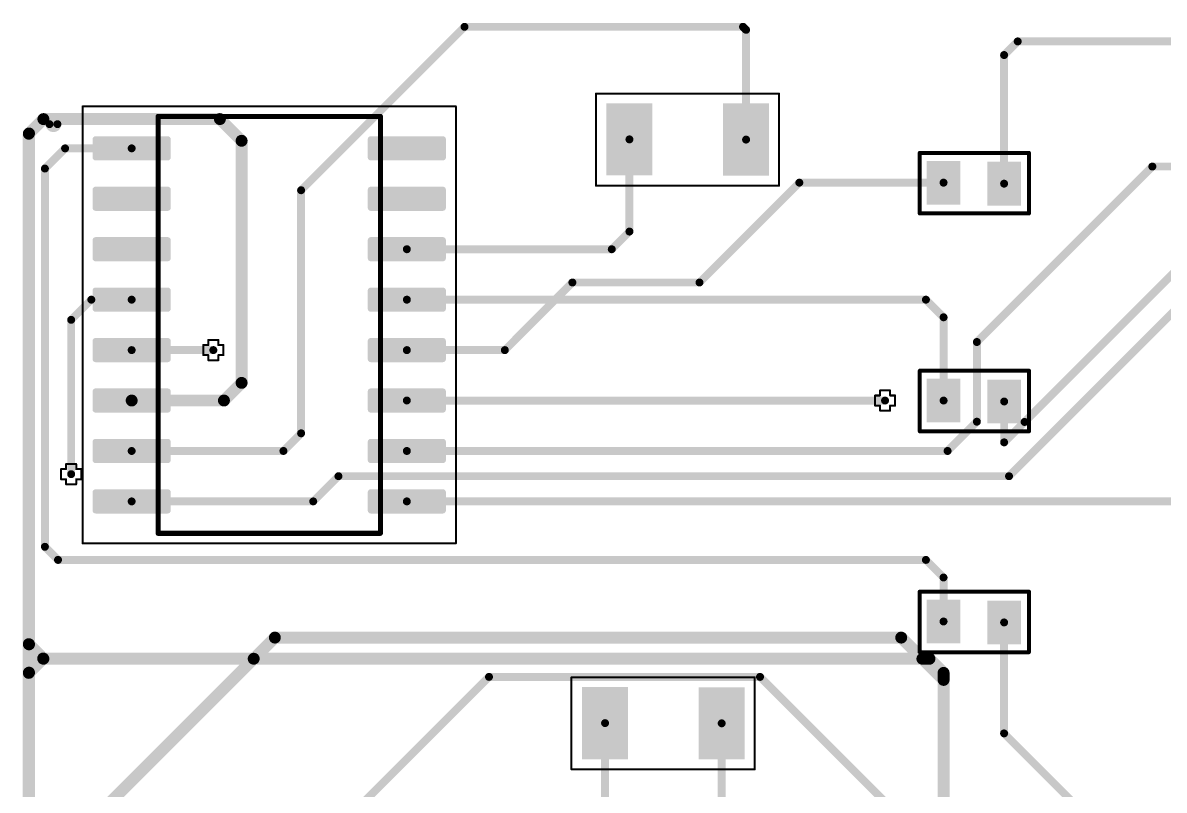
# Paper-space layout 'Лист1' of a CAD drawing. Header units: millimetres. Extents: x 20 to 579, y 6 to 381.
# Drawn here: x 167.25 to 195.99, y 324.51 to 343.84 of the extents above; entities that cross this region are included whole.
import ezdxf

# ---------------------------------------------------------------- set-up
doc = ezdxf.new("R2010")
doc.units = ezdxf.units.MM
for name, color, linetype in [('DrillDrawing', 1, 'Continuous'), ('Mechanical13', 56, 'Continuous'), ('Mechanical15', 56, 'Continuous'), ('Mechanical2', 216, 'Continuous'), ('TopLayer', 1, 'Continuous')]:
    doc.layers.add(name, color=color, linetype=linetype)

psp = doc.layouts.new('Лист1')

# ---------------------------------------------------------------- hatches: boundary and pattern name
at = {"layer": 'TopLayer'}
for points in [[(181.944, 341.811), (183.104, 341.811), (183.104, 339.992), (181.944, 339.992)], [(184.881, 341.806), (186.041, 341.806), (186.041, 339.986), (184.881, 339.986)], [(190.009, 339.261), (190.009, 340.361), (190.859, 340.361), (190.859, 339.261)], [(191.534, 339.236), (191.534, 340.336), (192.384, 340.336), (192.384, 339.236)], [(190.01, 333.775), (190.01, 334.875), (190.86, 334.875), (190.86, 333.775)], [(191.535, 333.75), (191.535, 334.85), (192.385, 334.85), (192.385, 333.75)], [(190.009, 328.212), (190.009, 329.312), (190.859, 329.312), (190.859, 328.212)], [(191.534, 328.187), (191.534, 329.287), (192.384, 329.287), (192.384, 328.187)], [(181.33, 327.112), (182.49, 327.112), (182.49, 325.292), (181.33, 325.292)], [(184.267, 327.107), (185.427, 327.107), (185.427, 325.287), (184.267, 325.287)]]:
    psp.add_hatch(color=256, dxfattribs=at).paths.add_polyline_path(points)
h = psp.add_hatch(color=256, dxfattribs=at)
edge = h.paths.add_edge_path()
edge.add_arc((169.079, 340.904), 0.0763, 90, 180)
edge.add_line((169.003, 340.904), (169.003, 340.447))
edge.add_arc((169.079, 340.447), 0.0763, 180, 270)
edge.add_line((169.079, 340.37), (170.896, 340.37))
edge.add_arc((170.896, 340.447), 0.0763, 270, 360)
edge.add_line((170.973, 340.447), (170.973, 340.904))
edge.add_arc((170.896, 340.904), 0.0763, 0, 90)
edge.add_line((170.896, 340.98), (169.079, 340.98))
h = psp.add_hatch(color=256, dxfattribs=at)
edge = h.paths.add_edge_path()
edge.add_arc((176.009, 340.904), 0.0763, 90, 180)
edge.add_line((175.933, 340.904), (175.933, 340.447))
edge.add_arc((176.009, 340.447), 0.0763, 180, 270)
edge.add_line((176.009, 340.37), (177.826, 340.37))
edge.add_arc((177.826, 340.447), 0.0763, 270, 360)
edge.add_line((177.903, 340.447), (177.903, 340.904))
edge.add_arc((177.826, 340.904), 0.0763, 0, 90)
edge.add_line((177.826, 340.98), (176.009, 340.98))
h = psp.add_hatch(color=256, dxfattribs=at)
edge = h.paths.add_edge_path()
edge.add_arc((169.079, 339.634), 0.0763, 90, 180)
edge.add_line((169.003, 339.634), (169.003, 339.177))
edge.add_arc((169.079, 339.177), 0.0763, 180, 270)
edge.add_line((169.079, 339.1), (170.896, 339.1))
edge.add_arc((170.896, 339.177), 0.0763, 270, 360)
edge.add_line((170.973, 339.177), (170.973, 339.634))
edge.add_arc((170.896, 339.634), 0.0763, 0, 90)
edge.add_line((170.896, 339.71), (169.079, 339.71))
h = psp.add_hatch(color=256, dxfattribs=at)
edge = h.paths.add_edge_path()
edge.add_arc((176.009, 339.634), 0.0763, 90, 180)
edge.add_line((175.933, 339.634), (175.933, 339.177))
edge.add_arc((176.009, 339.177), 0.0763, 180, 270)
edge.add_line((176.009, 339.1), (177.826, 339.1))
edge.add_arc((177.826, 339.177), 0.0763, 270, 360)
edge.add_line((177.903, 339.177), (177.903, 339.634))
edge.add_arc((177.826, 339.634), 0.0763, 0, 90)
edge.add_line((177.826, 339.71), (176.009, 339.71))
h = psp.add_hatch(color=256, dxfattribs=at)
edge = h.paths.add_edge_path()
edge.add_arc((169.079, 338.364), 0.0763, 90, 180)
edge.add_line((169.003, 338.364), (169.003, 337.907))
edge.add_arc((169.079, 337.907), 0.0763, 180, 270)
edge.add_line((169.079, 337.83), (170.896, 337.83))
edge.add_arc((170.896, 337.907), 0.0763, 270, 360)
edge.add_line((170.973, 337.907), (170.973, 338.364))
edge.add_arc((170.896, 338.364), 0.0763, 0, 90)
edge.add_line((170.896, 338.44), (169.079, 338.44))
h = psp.add_hatch(color=256, dxfattribs=at)
edge = h.paths.add_edge_path()
edge.add_arc((176.009, 338.364), 0.0763, 90, 180)
edge.add_line((175.933, 338.364), (175.933, 337.907))
edge.add_arc((176.009, 337.907), 0.0763, 180, 270)
edge.add_line((176.009, 337.83), (177.826, 337.83))
edge.add_arc((177.826, 337.907), 0.0763, 270, 360)
edge.add_line((177.903, 337.907), (177.903, 338.364))
edge.add_arc((177.826, 338.364), 0.0763, 0, 90)
edge.add_line((177.826, 338.44), (176.009, 338.44))
h = psp.add_hatch(color=256, dxfattribs=at)
edge = h.paths.add_edge_path()
edge.add_arc((169.079, 337.094), 0.0763, 90, 180)
edge.add_line((169.003, 337.094), (169.003, 336.637))
edge.add_arc((169.079, 336.637), 0.0763, 180, 270)
edge.add_line((169.079, 336.56), (170.896, 336.56))
edge.add_arc((170.896, 336.637), 0.0763, 270, 360)
edge.add_line((170.973, 336.637), (170.973, 337.094))
edge.add_arc((170.896, 337.094), 0.0763, 0, 90)
edge.add_line((170.896, 337.17), (169.079, 337.17))
h = psp.add_hatch(color=256, dxfattribs=at)
edge = h.paths.add_edge_path()
edge.add_arc((176.009, 337.094), 0.0763, 90, 180)
edge.add_line((175.933, 337.094), (175.933, 336.637))
edge.add_arc((176.009, 336.637), 0.0763, 180, 270)
edge.add_line((176.009, 336.56), (177.826, 336.56))
edge.add_arc((177.826, 336.637), 0.0763, 270, 360)
edge.add_line((177.903, 336.637), (177.903, 337.094))
edge.add_arc((177.826, 337.094), 0.0763, 0, 90)
edge.add_line((177.826, 337.17), (176.009, 337.17))
h = psp.add_hatch(color=256, dxfattribs=at)
edge = h.paths.add_edge_path()
edge.add_arc((169.079, 335.824), 0.0763, 90, 180)
edge.add_line((169.003, 335.824), (169.003, 335.367))
edge.add_arc((169.079, 335.367), 0.0763, 180, 270)
edge.add_line((169.079, 335.29), (170.896, 335.29))
edge.add_arc((170.896, 335.367), 0.0763, 270, 360)
edge.add_line((170.973, 335.367), (170.973, 335.824))
edge.add_arc((170.896, 335.824), 0.0763, 0, 90)
edge.add_line((170.896, 335.9), (169.079, 335.9))
h = psp.add_hatch(color=256, dxfattribs=at)
edge = h.paths.add_edge_path()
edge.add_arc((176.009, 335.824), 0.0763, 90, 180)
edge.add_line((175.933, 335.824), (175.933, 335.367))
edge.add_arc((176.009, 335.367), 0.0763, 180, 270)
edge.add_line((176.009, 335.29), (177.826, 335.29))
edge.add_arc((177.826, 335.367), 0.0763, 270, 360)
edge.add_line((177.903, 335.367), (177.903, 335.824))
edge.add_arc((177.826, 335.824), 0.0763, 0, 90)
edge.add_line((177.826, 335.9), (176.009, 335.9))
h = psp.add_hatch(color=256, dxfattribs=at)
edge = h.paths.add_edge_path()
edge.add_arc((169.079, 334.554), 0.0763, 90, 180)
edge.add_line((169.003, 334.554), (169.003, 334.097))
edge.add_arc((169.079, 334.097), 0.0763, 180, 270)
edge.add_line((169.079, 334.02), (170.896, 334.02))
edge.add_arc((170.896, 334.097), 0.0763, 270, 360)
edge.add_line((170.973, 334.097), (170.973, 334.554))
edge.add_arc((170.896, 334.554), 0.0763, 0, 90)
edge.add_line((170.896, 334.63), (169.079, 334.63))
h = psp.add_hatch(color=256, dxfattribs=at)
edge = h.paths.add_edge_path()
edge.add_arc((176.009, 334.554), 0.0763, 90, 180)
edge.add_line((175.933, 334.554), (175.933, 334.097))
edge.add_arc((176.009, 334.097), 0.0763, 180, 270)
edge.add_line((176.009, 334.02), (177.826, 334.02))
edge.add_arc((177.826, 334.097), 0.0763, 270, 360)
edge.add_line((177.903, 334.097), (177.903, 334.554))
edge.add_arc((177.826, 334.554), 0.0763, 0, 90)
edge.add_line((177.826, 334.63), (176.009, 334.63))
h = psp.add_hatch(color=256, dxfattribs=at)
edge = h.paths.add_edge_path()
edge.add_arc((169.079, 333.284), 0.0763, 90, 180)
edge.add_line((169.003, 333.284), (169.003, 332.827))
edge.add_arc((169.079, 332.827), 0.0763, 180, 270)
edge.add_line((169.079, 332.75), (170.896, 332.75))
edge.add_arc((170.896, 332.827), 0.0763, 270, 360)
edge.add_line((170.973, 332.827), (170.973, 333.284))
edge.add_arc((170.896, 333.284), 0.0763, 0, 90)
edge.add_line((170.896, 333.36), (169.079, 333.36))
h = psp.add_hatch(color=256, dxfattribs=at)
edge = h.paths.add_edge_path()
edge.add_arc((176.009, 333.284), 0.0763, 90, 180)
edge.add_line((175.933, 333.284), (175.933, 332.827))
edge.add_arc((176.009, 332.827), 0.0763, 180, 270)
edge.add_line((176.009, 332.75), (177.826, 332.75))
edge.add_arc((177.826, 332.827), 0.0763, 270, 360)
edge.add_line((177.903, 332.827), (177.903, 333.284))
edge.add_arc((177.826, 333.284), 0.0763, 0, 90)
edge.add_line((177.826, 333.36), (176.009, 333.36))
h = psp.add_hatch(color=256, dxfattribs=at)
edge = h.paths.add_edge_path()
edge.add_arc((169.079, 332.014), 0.0763, 90, 180)
edge.add_line((169.003, 332.014), (169.003, 331.557))
edge.add_arc((169.079, 331.557), 0.0763, 180, 270)
edge.add_line((169.079, 331.48), (170.896, 331.48))
edge.add_arc((170.896, 331.557), 0.0763, 270, 360)
edge.add_line((170.973, 331.557), (170.973, 332.014))
edge.add_arc((170.896, 332.014), 0.0763, 0, 90)
edge.add_line((170.896, 332.09), (169.079, 332.09))
h = psp.add_hatch(color=256, dxfattribs=at)
edge = h.paths.add_edge_path()
edge.add_arc((176.009, 332.014), 0.0763, 90, 180)
edge.add_line((175.933, 332.014), (175.933, 331.557))
edge.add_arc((176.009, 331.557), 0.0763, 180, 270)
edge.add_line((176.009, 331.48), (177.826, 331.48))
edge.add_arc((177.826, 331.557), 0.0763, 270, 360)
edge.add_line((177.903, 331.557), (177.903, 332.014))
edge.add_arc((177.826, 332.014), 0.0763, 0, 90)
edge.add_line((177.826, 332.09), (176.009, 332.09))

# ---------------------------------------------------------------- linework, layer by layer
at = {"layer": 'DrillDrawing', "const_width": 0.0508}
for points in [[(171.791, 335.468), (171.791, 335.722)], [(171.791, 335.722), (171.918, 335.722)], [(171.918, 335.722), (171.918, 335.849)], [(171.918, 335.849), (172.172, 335.849)], [(172.172, 335.722), (172.172, 335.849)], [(172.172, 335.722), (172.299, 335.722)], [(172.299, 335.468), (172.299, 335.722)], [(171.791, 335.468), (171.918, 335.468)], [(171.918, 335.341), (171.918, 335.468)], [(172.172, 335.468), (172.299, 335.468)], [(172.172, 335.341), (172.172, 335.468)], [(171.918, 335.341), (172.172, 335.341)], [(188.834, 334.452), (188.834, 334.579)], [(188.834, 334.579), (189.088, 334.579)], [(189.088, 334.452), (189.088, 334.579)], [(188.707, 334.198), (188.707, 334.452)], [(188.707, 334.452), (188.834, 334.452)], [(189.088, 334.452), (189.215, 334.452)], [(189.215, 334.198), (189.215, 334.452)], [(188.707, 334.198), (188.834, 334.198)], [(188.834, 334.071), (188.834, 334.198)], [(188.834, 334.071), (189.088, 334.071)], [(189.088, 334.198), (189.215, 334.198)], [(189.088, 334.071), (189.088, 334.198)], [(168.21, 332.344), (168.21, 332.598)], [(168.21, 332.598), (168.337, 332.598)], [(168.337, 332.598), (168.337, 332.725)], [(168.337, 332.725), (168.591, 332.725)], [(168.591, 332.598), (168.591, 332.725)], [(168.591, 332.598), (168.718, 332.598)], [(168.718, 332.344), (168.718, 332.598)], [(168.21, 332.344), (168.337, 332.344)], [(168.337, 332.217), (168.337, 332.344)], [(168.591, 332.344), (168.718, 332.344)], [(168.591, 332.217), (168.591, 332.344)], [(168.337, 332.217), (168.591, 332.217)]]:
    psp.add_lwpolyline(points, dxfattribs=at)
at = {"layer": 'DrillDrawing', "const_width": 0.0254}
for points in [[(171.778, 335.722, 1), (171.804, 335.722, 1)], [(171.778, 335.722, 1), (171.804, 335.722, 1)], [(171.905, 335.849, 1), (171.931, 335.849, 1)], [(171.905, 335.849, 1), (171.931, 335.849, 1)], [(171.905, 335.722, 1), (171.931, 335.722, 1)], [(171.905, 335.722, 1), (171.931, 335.722, 1)], [(172.159, 335.849, 1), (172.185, 335.849, 1)], [(172.159, 335.849, 1), (172.185, 335.849, 1)], [(172.159, 335.722, 1), (172.185, 335.722, 1)], [(172.159, 335.722, 1), (172.185, 335.722, 1)], [(172.286, 335.722, 1), (172.312, 335.722, 1)], [(172.286, 335.722, 1), (172.312, 335.722, 1)], [(171.778, 335.468, 1), (171.804, 335.468, 1)], [(171.778, 335.468, 1), (171.804, 335.468, 1)], [(171.905, 335.468, 1), (171.931, 335.468, 1)], [(171.905, 335.468, 1), (171.931, 335.468, 1)], [(172.159, 335.468, 1), (172.185, 335.468, 1)], [(172.159, 335.468, 1), (172.185, 335.468, 1)], [(172.286, 335.468, 1), (172.312, 335.468, 1)], [(172.286, 335.468, 1), (172.312, 335.468, 1)], [(171.905, 335.341, 1), (171.931, 335.341, 1)], [(171.905, 335.341, 1), (171.931, 335.341, 1)], [(172.159, 335.341, 1), (172.185, 335.341, 1)], [(172.159, 335.341, 1), (172.185, 335.341, 1)], [(188.822, 334.579, 1), (188.847, 334.579, 1)], [(188.822, 334.579, 1), (188.847, 334.579, 1)], [(189.076, 334.579, 1), (189.101, 334.579, 1)], [(189.076, 334.579, 1), (189.101, 334.579, 1)], [(188.695, 334.452, 1), (188.72, 334.452, 1)], [(188.695, 334.452, 1), (188.72, 334.452, 1)], [(188.822, 334.452, 1), (188.847, 334.452, 1)], [(188.822, 334.452, 1), (188.847, 334.452, 1)], [(189.076, 334.452, 1), (189.101, 334.452, 1)], [(189.076, 334.452, 1), (189.101, 334.452, 1)], [(189.203, 334.452, 1), (189.228, 334.452, 1)], [(189.203, 334.452, 1), (189.228, 334.452, 1)], [(188.695, 334.198, 1), (188.72, 334.198, 1)], [(188.695, 334.198, 1), (188.72, 334.198, 1)], [(188.822, 334.198, 1), (188.847, 334.198, 1)], [(188.822, 334.198, 1), (188.847, 334.198, 1)], [(188.822, 334.071, 1), (188.847, 334.071, 1)], [(188.822, 334.071, 1), (188.847, 334.071, 1)], [(189.076, 334.198, 1), (189.101, 334.198, 1)], [(189.076, 334.198, 1), (189.101, 334.198, 1)], [(189.076, 334.071, 1), (189.101, 334.071, 1)], [(189.076, 334.071, 1), (189.101, 334.071, 1)], [(189.203, 334.198, 1), (189.228, 334.198, 1)], [(189.203, 334.198, 1), (189.228, 334.198, 1)], [(168.197, 332.598, 1), (168.222, 332.598, 1)], [(168.197, 332.598, 1), (168.222, 332.598, 1)], [(168.324, 332.725, 1), (168.349, 332.725, 1)], [(168.324, 332.725, 1), (168.349, 332.725, 1)], [(168.324, 332.598, 1), (168.349, 332.598, 1)], [(168.324, 332.598, 1), (168.349, 332.598, 1)], [(168.578, 332.725, 1), (168.603, 332.725, 1)], [(168.578, 332.725, 1), (168.603, 332.725, 1)], [(168.578, 332.598, 1), (168.603, 332.598, 1)], [(168.578, 332.598, 1), (168.603, 332.598, 1)], [(168.705, 332.598, 1), (168.73, 332.598, 1)], [(168.705, 332.598, 1), (168.73, 332.598, 1)], [(168.197, 332.344, 1), (168.222, 332.344, 1)], [(168.197, 332.344, 1), (168.222, 332.344, 1)], [(168.324, 332.344, 1), (168.349, 332.344, 1)], [(168.324, 332.344, 1), (168.349, 332.344, 1)], [(168.578, 332.344, 1), (168.603, 332.344, 1)], [(168.578, 332.344, 1), (168.603, 332.344, 1)], [(168.705, 332.344, 1), (168.73, 332.344, 1)], [(168.705, 332.344, 1), (168.73, 332.344, 1)], [(168.324, 332.217, 1), (168.349, 332.217, 1)], [(168.324, 332.217, 1), (168.349, 332.217, 1)], [(168.578, 332.217, 1), (168.603, 332.217, 1)], [(168.578, 332.217, 1), (168.603, 332.217, 1)]]:
    psp.add_lwpolyline(points, format="xyb", close=True, dxfattribs=at)
at = {"layer": 'Mechanical13'}
for points, const_width in [([(168.118, 341.285, 1), (167.918, 341.285, 1)], 0.2), ([(170.621, 341.48, 1), (170.684, 341.48, 1)], 0.0635), ([(170.621, 341.48, 1), (170.684, 341.48, 1)], 0.0635), ([(176.221, 341.48, 1), (176.284, 341.48, 1)], 0.0635), ([(176.221, 341.48, 1), (176.284, 341.48, 1)], 0.0635), ([(167.868, 341.285, 1), (167.968, 341.285, 1)], 0.1), ([(168.068, 341.285, 1), (168.168, 341.285, 1)], 0.1), ([(170.621, 330.981, 1), (170.684, 330.981, 1)], 0.0635), ([(170.621, 330.981, 1), (170.684, 330.981, 1)], 0.0635), ([(176.221, 330.981, 1), (176.284, 330.981, 1)], 0.0635), ([(176.221, 330.981, 1), (176.284, 330.981, 1)], 0.0635)]:
    psp.add_lwpolyline(points, format="xyb", close=True, dxfattribs=dict(at, const_width=const_width))
at = {"layer": 'Mechanical13', "const_width": 0.127}
for points in [[(170.653, 330.981), (170.653, 341.48)], [(170.653, 341.48), (176.253, 341.48)], [(176.253, 330.981), (176.253, 341.48)], [(170.653, 330.981), (176.253, 330.981)]]:
    psp.add_lwpolyline(points, dxfattribs=at)
at = {"layer": 'Mechanical15', "const_width": 0.05}
for points in [[(181.678, 339.738), (181.678, 342.055)], [(181.678, 342.055), (186.294, 342.055)], [(186.294, 339.738), (186.294, 342.055)], [(168.753, 330.73), (168.753, 341.731)], [(168.753, 341.731), (178.153, 341.731)], [(178.153, 330.73), (178.153, 341.731)], [(181.678, 339.738), (186.294, 339.738)], [(168.753, 330.73), (178.153, 330.73)], [(181.064, 325.04), (181.064, 327.355)], [(181.064, 327.355), (185.68, 327.355)], [(185.68, 325.04), (185.68, 327.355)], [(181.064, 325.04), (185.68, 325.04)]]:
    psp.add_lwpolyline(points, dxfattribs=at)
at = {"layer": 'Mechanical15', "const_width": 0.025}
for points in [[(181.665, 342.055, 1), (181.69, 342.055, 1)], [(181.665, 342.055, 1), (181.69, 342.055, 1)], [(186.281, 342.055, 1), (186.306, 342.055, 1)], [(186.281, 342.055, 1), (186.306, 342.055, 1)], [(168.74, 341.731, 1), (168.765, 341.731, 1)], [(168.74, 341.731, 1), (168.765, 341.731, 1)], [(178.14, 341.731, 1), (178.165, 341.731, 1)], [(178.14, 341.731, 1), (178.165, 341.731, 1)], [(181.665, 339.738, 1), (181.69, 339.738, 1)], [(181.665, 339.738, 1), (181.69, 339.738, 1)], [(186.281, 339.738, 1), (186.306, 339.738, 1)], [(186.281, 339.738, 1), (186.306, 339.738, 1)], [(168.74, 330.73, 1), (168.765, 330.73, 1)], [(168.74, 330.73, 1), (168.765, 330.73, 1)], [(178.14, 330.73, 1), (178.165, 330.73, 1)], [(178.14, 330.73, 1), (178.165, 330.73, 1)], [(181.051, 327.355, 1), (181.076, 327.355, 1)], [(181.051, 327.355, 1), (181.076, 327.355, 1)], [(185.667, 327.355, 1), (185.692, 327.355, 1)], [(185.667, 327.355, 1), (185.692, 327.355, 1)], [(181.051, 325.04, 1), (181.076, 325.04, 1)], [(181.051, 325.04, 1), (181.076, 325.04, 1)], [(185.667, 325.04, 1), (185.692, 325.04, 1)], [(185.667, 325.04, 1), (185.692, 325.04, 1)]]:
    psp.add_lwpolyline(points, format="xyb", close=True, dxfattribs=at)
at = {"layer": 'Mechanical2', "const_width": 0.1}
for points in [[(189.834, 339.036), (189.834, 340.561)], [(189.834, 340.561), (192.584, 340.561)], [(192.584, 339.036), (192.584, 340.561)], [(189.834, 339.036), (192.584, 339.036)], [(189.835, 333.55), (189.835, 335.076)], [(189.835, 335.076), (192.585, 335.076)], [(192.585, 333.55), (192.585, 335.076)], [(189.835, 333.55), (192.585, 333.55)], [(189.834, 327.987), (189.834, 329.512)], [(189.834, 329.512), (192.584, 329.512)], [(192.584, 327.987), (192.584, 329.512)], [(189.834, 327.987), (192.584, 327.987)]]:
    psp.add_lwpolyline(points, dxfattribs=at)
at = {"layer": 'Mechanical2', "const_width": 0.05}
for points in [[(189.809, 340.561, 1), (189.859, 340.561, 1)], [(189.809, 340.561, 1), (189.859, 340.561, 1)], [(192.559, 340.561, 1), (192.609, 340.561, 1)], [(192.559, 340.561, 1), (192.609, 340.561, 1)], [(189.809, 339.036, 1), (189.859, 339.036, 1)], [(189.809, 339.036, 1), (189.859, 339.036, 1)], [(192.559, 339.036, 1), (192.609, 339.036, 1)], [(192.559, 339.036, 1), (192.609, 339.036, 1)], [(189.81, 335.076, 1), (189.86, 335.076, 1)], [(189.81, 335.076, 1), (189.86, 335.076, 1)], [(192.56, 335.076, 1), (192.61, 335.076, 1)], [(192.56, 335.076, 1), (192.61, 335.076, 1)], [(189.81, 333.55, 1), (189.86, 333.55, 1)], [(189.81, 333.55, 1), (189.86, 333.55, 1)], [(192.56, 333.55, 1), (192.61, 333.55, 1)], [(192.56, 333.55, 1), (192.61, 333.55, 1)], [(189.809, 329.512, 1), (189.859, 329.512, 1)], [(189.809, 329.512, 1), (189.859, 329.512, 1)], [(192.559, 329.512, 1), (192.609, 329.512, 1)], [(192.559, 329.512, 1), (192.609, 329.512, 1)], [(189.809, 327.987, 1), (189.859, 327.987, 1)], [(189.809, 327.987, 1), (189.859, 327.987, 1)], [(192.559, 327.987, 1), (192.609, 327.987, 1)], [(192.559, 327.987, 1), (192.609, 327.987, 1)]]:
    psp.add_lwpolyline(points, format="xyb", close=True, dxfattribs=at)
at = {"layer": 'TopLayer'}
for points, const_width in [([(174.255, 339.621), (178.37, 343.736)], 0.2), ([(178.37, 343.736), (185.384, 343.736)], 0.2), ([(185.384, 343.736), (185.461, 343.66)], 0.2), ([(185.461, 340.896), (185.461, 343.66)], 0.2), ([(191.959, 343.025), (192.302, 343.368)], 0.2), ([(192.302, 343.368), (214.247, 343.368)], 0.2), ([(191.959, 339.786), (191.959, 343.025)], 0.2), ([(167.403, 341.05), (167.765, 341.412)], 0.3), ([(167.765, 341.412), (172.21, 341.412)], 0.3), ([(172.21, 341.412), (172.756, 340.866)], 0.3), ([(167.397, 341.044), (167.403, 341.05)], 0.3), ([(167.397, 328.191), (167.397, 341.044)], 0.3), ([(167.403, 328.186), (167.403, 341.05)], 0.3), ([(172.756, 334.77), (172.756, 340.866)], 0.3), ([(182.524, 338.58), (182.524, 340.901)], 0.2), ([(167.803, 340.167), (168.311, 340.675)], 0.2), ([(168.311, 340.675), (169.988, 340.675)], 0.2), ([(167.803, 330.642), (167.803, 340.167)], 0.2), ([(191.273, 335.799), (195.692, 340.218)], 0.2), ([(195.692, 340.218), (198.08, 340.218)], 0.2), ([(184.288, 337.297), (186.802, 339.812)], 0.2), ([(186.802, 339.812), (190.434, 339.812)], 0.2), ([(190.434, 339.811), (190.434, 339.812)], 0.2), ([(174.255, 333.5), (174.255, 339.621)], 0.2), ([(182.079, 338.135), (182.524, 338.58)], 0.2), ([(176.918, 338.135), (182.079, 338.135)], 0.2), ([(192.083, 332.42), (197.42, 337.757)], 0.2), ([(192.474, 333.786), (196.442, 337.754)], 0.2), ([(179.386, 335.595), (181.087, 337.297)], 0.2), ([(181.087, 337.297), (184.288, 337.297)], 0.2), ([(168.464, 336.357), (168.972, 336.865)], 0.2), ([(168.972, 336.865), (169.988, 336.865)], 0.2), ([(176.918, 336.865), (189.99, 336.865)], 0.2), ([(189.99, 336.865), (190.435, 336.421)], 0.2), ([(168.464, 332.471), (168.464, 336.357)], 0.2), ([(190.435, 334.325), (190.435, 336.421)], 0.2), ([(191.273, 333.792), (191.273, 335.799)], 0.2), ([(169.988, 335.595), (172.045, 335.595)], 0.2), ([(176.918, 335.595), (179.386, 335.595)], 0.2), ([(172.312, 334.325), (172.756, 334.77)], 0.3), ([(169.988, 334.325), (172.312, 334.325)], 0.3), ([(176.918, 334.325), (188.961, 334.325)], 0.2), ([(191.96, 333.272), (191.96, 334.3)], 0.2), ([(190.536, 333.055), (191.273, 333.792)], 0.2), ([(191.96, 333.272), (192.474, 333.786)], 0.2), ([(173.81, 333.055), (174.255, 333.5)], 0.2), ([(169.988, 333.055), (173.81, 333.055)], 0.2), ([(176.918, 333.055), (190.536, 333.055)], 0.2), ([(174.56, 331.785), (175.195, 332.42)], 0.2), ([(175.195, 332.42), (192.083, 332.42)], 0.2), ([(169.988, 331.785), (174.56, 331.785)], 0.2), ([(176.918, 331.785), (196.975, 331.785)], 0.2), ([(167.803, 330.642), (168.133, 330.312)], 0.2), ([(168.133, 330.312), (189.99, 330.312)], 0.2), ([(189.99, 330.312), (190.434, 329.869)], 0.2), ([(190.434, 328.762), (190.434, 329.869)], 0.2), ([(191.959, 325.943), (191.959, 328.737)], 0.2), ([(167.397, 327.467), (167.397, 328.191)], 0.3), ([(167.397, 328.191), (167.403, 328.186)], 0.3), ([(167.403, 327.473), (167.403, 328.186)], 0.3), ([(167.403, 328.186), (167.759, 327.829)], 0.3), ([(173.061, 327.823), (173.594, 328.356)], 0.3), ([(173.594, 328.356), (189.368, 328.356)], 0.3), ([(189.368, 328.356), (189.901, 327.823)], 0.3), ([(167.403, 327.473), (167.759, 327.829)], 0.3), ([(167.403, 322.165), (173.061, 327.823)], 0.3), ([(167.759, 327.829), (167.765, 327.823)], 0.3), ([(167.765, 327.823), (173.061, 327.823)], 0.3), ([(173.061, 327.823), (189.901, 327.823)], 0.3), ([(189.901, 327.823), (190.435, 327.29)], 0.3), ([(189.901, 327.823), (190.079, 327.823)], 0.3), ([(190.079, 327.823), (190.435, 327.467)], 0.3), ([(167.397, 327.467), (167.403, 327.473)], 0.3), ([(167.397, 322.159), (167.397, 327.467)], 0.3), ([(167.403, 322.165), (167.403, 327.473)], 0.3), ([(174.56, 322.938), (178.987, 327.366)], 0.2), ([(178.987, 327.366), (185.812, 327.366)], 0.2), ([(185.812, 327.366), (189.749, 323.429)], 0.2), ([(190.435, 327.29), (190.435, 327.467)], 0.3), ([(190.435, 323.149), (190.435, 327.29)], 0.3), ([(181.91, 320.8), (181.91, 326.202)], 0.2), ([(184.847, 320.165), (184.847, 326.197)], 0.2), ([(191.959, 325.943), (195.718, 322.184)], 0.2)]:
    psp.add_lwpolyline(points, dxfattribs=dict(at, const_width=const_width))
for points, const_width in [([(178.32, 343.736, 1), (178.42, 343.736, 1)], 0.1), ([(178.32, 343.736, 1), (178.42, 343.736, 1)], 0.1), ([(185.334, 343.736, 1), (185.434, 343.736, 1)], 0.1), ([(185.334, 343.736, 1), (185.434, 343.736, 1)], 0.1), ([(185.411, 343.66, 1), (185.511, 343.66, 1)], 0.1), ([(185.411, 343.66, 1), (185.511, 343.66, 1)], 0.1), ([(192.252, 343.368, 1), (192.352, 343.368, 1)], 0.1), ([(192.252, 343.368, 1), (192.352, 343.368, 1)], 0.1), ([(191.909, 343.025, 1), (192.009, 343.025, 1)], 0.1), ([(191.909, 343.025, 1), (192.009, 343.025, 1)], 0.1), ([(167.69, 341.412, 1), (167.84, 341.412, 1)], 0.15), ([(167.69, 341.412, 1), (167.84, 341.412, 1)], 0.15), ([(172.135, 341.412, 1), (172.285, 341.412, 1)], 0.15), ([(172.135, 341.412, 1), (172.285, 341.412, 1)], 0.15), ([(167.322, 341.044, 1), (167.472, 341.044, 1)], 0.15), ([(167.322, 341.044, 1), (167.472, 341.044, 1)], 0.15), ([(167.328, 341.05, 1), (167.478, 341.05, 1)], 0.15), ([(167.328, 341.05, 1), (167.478, 341.05, 1)], 0.15), ([(167.328, 341.05, 1), (167.478, 341.05, 1)], 0.15), ([(172.681, 340.866, 1), (172.831, 340.866, 1)], 0.15), ([(172.681, 340.866, 1), (172.831, 340.866, 1)], 0.15), ([(182.474, 340.901, 1), (182.574, 340.901, 1)], 0.1), ([(185.411, 340.896, 1), (185.511, 340.896, 1)], 0.1), ([(168.261, 340.675, 1), (168.361, 340.675, 1)], 0.1), ([(168.261, 340.675, 1), (168.361, 340.675, 1)], 0.1), ([(169.938, 340.675, 1), (170.038, 340.675, 1)], 0.1), ([(167.753, 340.167, 1), (167.853, 340.167, 1)], 0.1), ([(167.753, 340.167, 1), (167.853, 340.167, 1)], 0.1), ([(195.642, 340.218, 1), (195.742, 340.218, 1)], 0.1), ([(195.642, 340.218, 1), (195.742, 340.218, 1)], 0.1), ([(186.752, 339.812, 1), (186.852, 339.812, 1)], 0.1), ([(186.752, 339.812, 1), (186.852, 339.812, 1)], 0.1), ([(190.384, 339.812, 1), (190.484, 339.812, 1)], 0.1), ([(190.384, 339.812, 1), (190.484, 339.812, 1)], 0.1), ([(190.384, 339.811, 1), (190.484, 339.811, 1)], 0.1), ([(191.909, 339.786, 1), (192.009, 339.786, 1)], 0.1), ([(174.205, 339.621, 1), (174.305, 339.621, 1)], 0.1), ([(174.205, 339.621, 1), (174.305, 339.621, 1)], 0.1), ([(182.474, 338.58, 1), (182.574, 338.58, 1)], 0.1), ([(182.474, 338.58, 1), (182.574, 338.58, 1)], 0.1), ([(176.868, 338.135, 1), (176.968, 338.135, 1)], 0.1), ([(182.029, 338.135, 1), (182.129, 338.135, 1)], 0.1), ([(182.029, 338.135, 1), (182.129, 338.135, 1)], 0.1), ([(181.037, 337.297, 1), (181.137, 337.297, 1)], 0.1), ([(181.037, 337.297, 1), (181.137, 337.297, 1)], 0.1), ([(184.238, 337.297, 1), (184.338, 337.297, 1)], 0.1), ([(184.238, 337.297, 1), (184.338, 337.297, 1)], 0.1), ([(168.922, 336.865, 1), (169.022, 336.865, 1)], 0.1), ([(168.922, 336.865, 1), (169.022, 336.865, 1)], 0.1), ([(169.938, 336.865, 1), (170.038, 336.865, 1)], 0.1), ([(176.868, 336.865, 1), (176.968, 336.865, 1)], 0.1), ([(189.94, 336.865, 1), (190.04, 336.865, 1)], 0.1), ([(189.94, 336.865, 1), (190.04, 336.865, 1)], 0.1), ([(168.414, 336.357, 1), (168.514, 336.357, 1)], 0.1), ([(168.414, 336.357, 1), (168.514, 336.357, 1)], 0.1), ([(190.385, 336.421, 1), (190.485, 336.421, 1)], 0.1), ([(190.385, 336.421, 1), (190.485, 336.421, 1)], 0.1), ([(191.223, 335.799, 1), (191.323, 335.799, 1)], 0.1), ([(191.223, 335.799, 1), (191.323, 335.799, 1)], 0.1), ([(169.938, 335.595, 1), (170.038, 335.595, 1)], 0.1), ([(171.995, 335.595, 1), (172.095, 335.595, 1)], 0.1), ([(176.868, 335.595, 1), (176.968, 335.595, 1)], 0.1), ([(179.336, 335.595, 1), (179.436, 335.595, 1)], 0.1), ([(179.336, 335.595, 1), (179.436, 335.595, 1)], 0.1), ([(172.681, 334.77, 1), (172.831, 334.77, 1)], 0.15), ([(172.681, 334.77, 1), (172.831, 334.77, 1)], 0.15), ([(169.913, 334.325, 1), (170.063, 334.325, 1)], 0.15), ([(172.237, 334.325, 1), (172.387, 334.325, 1)], 0.15), ([(172.237, 334.325, 1), (172.387, 334.325, 1)], 0.15), ([(176.868, 334.325, 1), (176.968, 334.325, 1)], 0.1), ([(188.911, 334.325, 1), (189.011, 334.325, 1)], 0.1), ([(190.385, 334.325, 1), (190.485, 334.325, 1)], 0.1), ([(191.91, 334.3, 1), (192.01, 334.3, 1)], 0.1), ([(191.223, 333.792, 1), (191.323, 333.792, 1)], 0.1), ([(191.223, 333.792, 1), (191.323, 333.792, 1)], 0.1), ([(192.424, 333.786, 1), (192.524, 333.786, 1)], 0.1), ([(192.424, 333.786, 1), (192.524, 333.786, 1)], 0.1), ([(174.205, 333.5, 1), (174.305, 333.5, 1)], 0.1), ([(174.205, 333.5, 1), (174.305, 333.5, 1)], 0.1), ([(169.938, 333.055, 1), (170.038, 333.055, 1)], 0.1), ([(173.76, 333.055, 1), (173.86, 333.055, 1)], 0.1), ([(173.76, 333.055, 1), (173.86, 333.055, 1)], 0.1), ([(176.868, 333.055, 1), (176.968, 333.055, 1)], 0.1), ([(190.486, 333.055, 1), (190.586, 333.055, 1)], 0.1), ([(190.486, 333.055, 1), (190.586, 333.055, 1)], 0.1), ([(191.91, 333.272, 1), (192.01, 333.272, 1)], 0.1), ([(191.91, 333.272, 1), (192.01, 333.272, 1)], 0.1), ([(168.414, 332.471, 1), (168.514, 332.471, 1)], 0.1), ([(175.145, 332.42, 1), (175.245, 332.42, 1)], 0.1), ([(175.145, 332.42, 1), (175.245, 332.42, 1)], 0.1), ([(192.033, 332.42, 1), (192.133, 332.42, 1)], 0.1), ([(192.033, 332.42, 1), (192.133, 332.42, 1)], 0.1), ([(169.938, 331.785, 1), (170.038, 331.785, 1)], 0.1), ([(174.51, 331.785, 1), (174.61, 331.785, 1)], 0.1), ([(174.51, 331.785, 1), (174.61, 331.785, 1)], 0.1), ([(176.868, 331.785, 1), (176.968, 331.785, 1)], 0.1), ([(167.753, 330.642, 1), (167.853, 330.642, 1)], 0.1), ([(167.753, 330.642, 1), (167.853, 330.642, 1)], 0.1), ([(168.083, 330.312, 1), (168.183, 330.312, 1)], 0.1), ([(168.083, 330.312, 1), (168.183, 330.312, 1)], 0.1), ([(189.94, 330.312, 1), (190.04, 330.312, 1)], 0.1), ([(189.94, 330.312, 1), (190.04, 330.312, 1)], 0.1), ([(190.384, 329.869, 1), (190.484, 329.869, 1)], 0.1), ([(190.384, 329.869, 1), (190.484, 329.869, 1)], 0.1), ([(190.384, 328.762, 1), (190.484, 328.762, 1)], 0.1), ([(191.909, 328.737, 1), (192.009, 328.737, 1)], 0.1), ([(167.322, 328.191, 1), (167.472, 328.191, 1)], 0.15), ([(167.322, 328.191, 1), (167.472, 328.191, 1)], 0.15), ([(167.322, 328.191, 1), (167.472, 328.191, 1)], 0.15), ([(167.328, 328.186, 1), (167.478, 328.186, 1)], 0.15), ([(167.328, 328.186, 1), (167.478, 328.186, 1)], 0.15), ([(167.328, 328.186, 1), (167.478, 328.186, 1)], 0.15), ([(167.328, 328.186, 1), (167.478, 328.186, 1)], 0.15), ([(173.519, 328.356, 1), (173.669, 328.356, 1)], 0.15), ([(173.519, 328.356, 1), (173.669, 328.356, 1)], 0.15), ([(189.293, 328.356, 1), (189.443, 328.356, 1)], 0.15), ([(189.293, 328.356, 1), (189.443, 328.356, 1)], 0.15), ([(167.684, 327.829, 1), (167.834, 327.829, 1)], 0.15), ([(167.684, 327.829, 1), (167.834, 327.829, 1)], 0.15), ([(167.684, 327.829, 1), (167.834, 327.829, 1)], 0.15), ([(167.69, 327.823, 1), (167.84, 327.823, 1)], 0.15), ([(167.69, 327.823, 1), (167.84, 327.823, 1)], 0.15), ([(172.986, 327.823, 1), (173.136, 327.823, 1)], 0.15), ([(172.986, 327.823, 1), (173.136, 327.823, 1)], 0.15), ([(172.986, 327.823, 1), (173.136, 327.823, 1)], 0.15), ([(172.986, 327.823, 1), (173.136, 327.823, 1)], 0.15), ([(189.826, 327.823, 1), (189.976, 327.823, 1)], 0.15), ([(189.826, 327.823, 1), (189.976, 327.823, 1)], 0.15), ([(189.826, 327.823, 1), (189.976, 327.823, 1)], 0.15), ([(189.826, 327.823, 1), (189.976, 327.823, 1)], 0.15), ([(190.004, 327.823, 1), (190.154, 327.823, 1)], 0.15), ([(190.004, 327.823, 1), (190.154, 327.823, 1)], 0.15), ([(167.322, 327.467, 1), (167.472, 327.467, 1)], 0.15), ([(167.322, 327.467, 1), (167.472, 327.467, 1)], 0.15), ([(167.322, 327.467, 1), (167.472, 327.467, 1)], 0.15), ([(167.328, 327.473, 1), (167.478, 327.473, 1)], 0.15), ([(167.328, 327.473, 1), (167.478, 327.473, 1)], 0.15), ([(167.328, 327.473, 1), (167.478, 327.473, 1)], 0.15), ([(167.328, 327.473, 1), (167.478, 327.473, 1)], 0.15), ([(178.937, 327.366, 1), (179.037, 327.366, 1)], 0.1), ([(178.937, 327.366, 1), (179.037, 327.366, 1)], 0.1), ([(185.762, 327.366, 1), (185.862, 327.366, 1)], 0.1), ([(185.762, 327.366, 1), (185.862, 327.366, 1)], 0.1), ([(190.36, 327.467, 1), (190.51, 327.467, 1)], 0.15), ([(190.36, 327.467, 1), (190.51, 327.467, 1)], 0.15), ([(190.36, 327.29, 1), (190.51, 327.29, 1)], 0.15), ([(190.36, 327.29, 1), (190.51, 327.29, 1)], 0.15), ([(190.36, 327.29, 1), (190.51, 327.29, 1)], 0.15), ([(181.86, 326.202, 1), (181.96, 326.202, 1)], 0.1), ([(184.797, 326.197, 1), (184.897, 326.197, 1)], 0.1), ([(191.909, 325.943, 1), (192.009, 325.943, 1)], 0.1), ([(191.909, 325.943, 1), (192.009, 325.943, 1)], 0.1)]:
    psp.add_lwpolyline(points, format="xyb", close=True, dxfattribs=dict(at, const_width=const_width))

doc.saveas('drawing.dxf')
